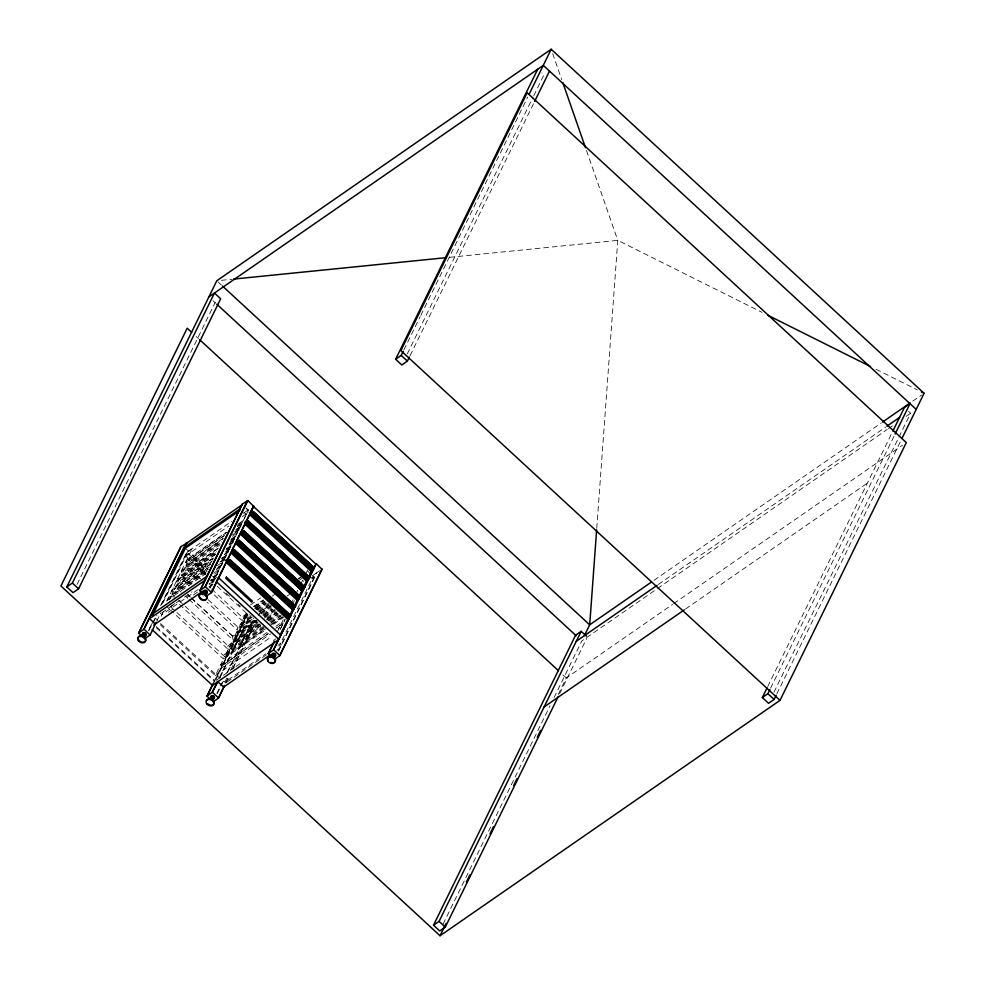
<?xml version="1.0" encoding="UTF-8"?>
<svg xmlns="http://www.w3.org/2000/svg" width="985" height="985" viewBox="0 0 985 985"><rect width="100%" height="100%" fill="white"/><g stroke="black" fill="none" stroke-linecap="round" stroke-linejoin="round"><path stroke-width="0.74" stroke-dasharray="4.92 3.69" d="M596.75 528.317L617.792 240.365L586.506 150.594M77.076 584.364L215.099 302.629M148.501 630.412L151.185 624.921M160.592 605.726L186.793 552.253L192.395 548.374L166.711 601.207M149.966 627.691L151.936 623.665M204.991 574.957L184.897 556.414L186.867 552.388L232.017 521.127M148.944 630.474L155.655 616.77M161.7 604.421L187.236 552.314M152.884 623.505L156.935 615.243M163.005 602.857L185.931 556.069L190.314 553.028L208.118 569.453M156.787 621.042L160.826 612.818M207.096 571.349L170.811 596.479L168.3 601.601L167.118 600.518L168.62 597.464L207.404 570.611M209.276 566.904L172.978 592.034L171.809 590.951L173.298 587.897L212.095 561.044M212.711 558.212L177.669 582.467L176.5 581.384L177.989 578.33L216.786 551.477M217.402 548.645L182.36 572.901L181.178 571.817L182.681 568.764L221.465 541.91M223.336 538.204L187.051 563.334L185.87 562.238L187.372 559.197L226.156 532.331M161.109 616.265L163.411 611.574M174.222 596.184L171.969 594.103L175.49 586.912L211.787 561.782M181.117 592.108L175.49 586.912L179.972 587.626L182.213 589.695L176.66 584.536L180.181 577.345L216.466 552.216M191.385 584.265L181.338 574.969L184.86 567.779L219.901 543.523M200.657 578.897L186.03 565.402L189.551 558.212L227.092 532.208M209.78 587.983L248.516 509.885L210.224 588.045M160.235 624.736L215.37 675.599L223.509 658.99L266.061 629.538M170.602 606.76L224.666 656.613L228.2 649.423L260.729 626.903M178.716 600.333L229.357 647.046L232.879 639.856L257.91 622.532M191.287 598.03L234.048 637.48L237.57 630.289L253.834 619.023M208.192 599.766L238.727 627.913L242.261 620.722L249.759 615.526M211.75 589.165L243.418 618.346L246.361 612.35M213.72 682.273L247.309 613.717M212.514 685.4L247.333 614.061M215.887 679.625L247.58 614.935M219.581 677.311L249.808 615.6M220.258 676.584L249.931 616.031M219.864 677.668L250.239 615.674M216.835 693.452L222.216 682.482M226.919 672.878L253.785 618.038M217.279 693.526L223.324 681.177M228.027 671.585L253.551 619.479M226.772 678.062L224.752 682.174L265.581 653.905M230.81 669.825L255.017 620.402M225.799 682.716L228.483 677.237M232.522 669L256.026 621.018M258.612 615.736L260.594 611.697L269.262 605.689M225.824 683.073L228.508 677.594M233.211 667.99L256.051 621.363M403.899 349.86L420.139 316.714M420.817 315.335L527.714 97.121M407.248 353.935L533.094 97.047M533.771 95.668L543.917 74.959L541.848 73.038M410.117 355.597L533.932 102.859M277.314 631.865L284.197 617.817M291.264 603.399L293.025 599.803M295.956 593.832L297.716 590.237M301.065 583.391L302.555 580.337L303.737 581.421M305.756 573.812L307.677 569.896M280.368 628.873L285.071 619.269M280.257 629.513L285.096 619.627M293.358 602.586L294.355 600.554M278.115 651.023L316.407 572.864L320.999 570.056M278.558 651.085L316.85 572.925M443.102 924.053L549.999 705.839M554.062 697.552L581.803 640.927L656.256 589.387M558.236 694.499L566.338 677.951L672.496 604.445M559.64 693.699L586.703 638.452M767.746 686.496L892.225 432.378M770.602 688.158L895.094 434.04M773.951 692.233L910.62 413.257L908.552 411.348M776.82 693.896L900.635 441.157M243.295 513.308L249.574 508.962M184.897 556.414L228.791 526.015M242.236 516.719L247.592 512.988M238.678 523.663L243.677 520.203M237.114 525.276L243.369 520.954M223.583 536.012L188.541 560.28L187.372 559.197M237.348 526.482L242.347 523.023M185.87 562.238L224.666 535.384M237.176 526.716L242.187 523.257M235.846 529.536L240.857 526.076M205.311 572.741L189.551 558.212L194.033 558.926L223.004 538.857M236.856 529.265L241.904 525.781M186.03 565.402L221.071 541.134M234.836 531.604L241.091 527.27M235.23 532.38L242.741 527.172M232.423 534.855L238.678 530.521M181.178 571.817L220.148 544.73M232.485 536.296L237.656 532.589M231.155 539.115L236.166 535.643M218.313 548.436L189.342 568.493L184.86 567.779L198.367 580.239M230.909 539.718L235.944 536.222M181.338 574.969L216.38 550.713M230.145 541.184L236.4 536.85M230.552 541.947L239.306 535.877M228.988 543.56L235.243 539.226M215.456 554.296L179.159 579.414L177.989 578.33M229.222 544.754L234.221 541.294M176.5 581.384L215.284 554.53M229.049 544.988L236.56 539.792M226.476 548.682L231.475 545.21M213.634 558.002L184.663 578.06L180.181 577.345L189.182 585.656M226.23 549.285L231.266 545.788M176.66 584.536L212.945 559.406M226.71 549.876L230.465 547.278M225.861 551.514L233.371 546.306M225.553 552.253L230.552 548.793M210.765 563.863L174.48 588.981L173.298 587.897M224.531 554.321L229.542 550.861M171.809 590.951L210.605 564.097M224.371 554.555L231.869 549.359M221.785 558.249L228.04 553.915M179.972 587.626L207.687 568.443M221.539 558.852L227.83 554.481M171.969 594.103L208.254 568.973M222.019 559.443L227.03 555.983M219.926 561.942L223.681 559.345M220.862 561.819L224.617 559.221M167.118 600.518L206.087 573.43M217.34 565.624L227.19 558.926M218.35 566.941L223.361 563.482M216.848 568.419L223.152 564.048M216.084 569.884L221.096 566.412M213.671 573.122L219.926 568.788M214.792 574.107L218.547 571.497M170.922 606.378L175.921 602.918M213.462 576.914L219.717 572.593M161.996 612.682L183.198 598.043M184.454 597.169L192.026 591.886M213.302 577.148L222.056 571.091M198.207 589.498L161.922 614.628L160.74 613.544M210.716 580.83L216.971 576.508M168.46 612.251L173.409 608.828M193.331 595.014L198.342 591.542M209.288 583.982L215.9 579.377M208.918 586.888L212.674 584.277M209.288 587.134L213.043 584.536M250.486 604.888L260.557 597.907M253.207 606.822L263.217 599.89M254.425 606.612L263.475 600.357M254.696 607.154L263.451 601.096M247.05 613.593L242.014 617.078L242.261 620.722L212.994 593.733M254.61 608.361L264.682 601.379M272.242 596.147L274.766 594.411M255.866 608.237L264.62 602.18M298.418 578.786L300.918 577.05M246.939 614.541L244.44 616.278L245.61 617.361L249.365 614.751M255.694 608.471L265.199 601.835M298.246 579.008L300.745 577.284M243.418 618.346L249.685 614.012M255.94 609.678L265.95 602.746M256.876 609.555L265.63 603.497M299.415 580.103L301.927 578.367M257.27 610.331L267.28 603.399M251.249 615.859L241.239 622.791L242.421 623.874M258.76 610.663L268.77 603.731M251.175 617.053L237.323 626.645L237.57 630.289L207.182 602.266M258.735 611.82L268.819 604.839M252.431 616.942L239.749 625.844L240.919 626.928L253.44 618.26M259.769 611.981L269.952 604.815M312.565 575.708L316.271 573.135M238.727 627.913L252.492 618.383M260.003 613.187L271.269 605.393M310.915 578.072L313.39 576.36L280.429 643.624L277.955 645.335M260.939 613.064L270.949 606.132M261.087 614.024L271.355 606.895M287.066 596.036L289.541 594.324M311.814 578.897L314.289 577.185L312.368 575.412M254.068 620.23L236.56 632.358L237.73 633.441L256.494 620.452M262.835 614.172L271.589 608.102M188.997 599.372L232.879 639.856L232.632 636.212L255.312 620.513M262.872 615.28L271.688 609.173M264.005 615.256L272.771 609.186M256.334 620.685L235.058 635.411L236.24 636.495L257.504 621.769M263.845 615.49L272.599 609.419M234.048 637.48L256.568 621.892M264.078 616.684L274.089 609.752M265.014 616.573L275.024 609.641M264.165 618.198L275.431 610.404M258.144 623.739L231.869 641.924L233.039 643.008L259.326 624.822M266.91 617.669L275.665 611.599M259.437 623.973L227.954 645.778L228.2 649.423L177.559 602.709M266.997 618.74L277.068 611.771M266.824 619.614L276.847 612.682M260.409 624.182L230.367 644.978L231.549 646.062L261.579 625.266M266.664 619.848L276.674 612.916M229.357 647.046L260.643 625.389M268.154 620.193L278.164 613.261M267.834 620.932L277.844 614M269.496 620.833L278.25 614.763M263.475 626.374L227.178 651.491L228.36 652.575M269.73 622.04L279.74 615.108M263.574 627.433L223.263 655.345L223.509 658.99L171.747 611.242M271.134 622.2L281.205 615.231M264.485 627.691L225.688 654.545L226.858 655.628L265.654 628.775M270.74 623.357L280.91 616.191M224.666 656.613L264.719 628.886M270.974 624.552L282.239 616.758M271.909 624.441L283.175 616.635M273.559 624.33L283.569 617.398M267.095 632.456L220.8 664.518L221.97 665.601L268.277 633.552M275.862 626.398L282.116 622.064L283.286 623.148L275.788 628.344M268.105 633.774L219.31 667.571L220.48 668.655L270.53 633.995M276.871 627.716L280.626 625.118L281.796 626.201L278.041 628.799M215.37 675.599L271.688 636.605M216.306 680.241L234.553 667.485M235.957 666.537L240.906 663.102M273.436 640.558L275.948 638.822M266.492 654.742L225.651 683.011L223.73 681.226M278.866 646.172L281.341 644.461L279.408 642.676M276.883 650.223L279.358 648.512M654.052 580.263L881.193 422.984M912.738 401.141L921.566 395.034M658.362 584.462L885.65 427.084M657.512 588.513L887.177 429.485M888.433 428.623L893.481 425.126M906.101 416.384L912.849 411.705M673.765 603.571L902.519 445.183M685.56 609.001L867.379 483.106M221.366 280.319L232.078 279.248M449.431 257.331L617.792 240.365L762.021 312.368M254.512 606.009L260.754 611.771M170.811 596.479L175.281 597.193M876.022 369.276L917.22 389.851M217.907 281.833L221.293 284.96M213.031 300.721L215.666 303.158M196.224 336.513L198.49 338.594M562.952 674.824L566.338 677.951M246.151 508.038L248.072 509.824M246.004 508.322L247.937 510.095M243.997 512.348L245.954 514.145M311.432 574.55L307.246 570.771M254.807 606.354L260.594 611.697M185.451 548.251L190.277 552.696M214.792 575.622L217.02 577.666M194.033 558.926L206.357 570.29M213.08 576.496L215.321 578.564M186.867 552.388L206.973 570.931M212.551 576.09L215.9 579.18M212.058 578.971L214.311 581.052M185.931 556.069L205.963 574.538M211.529 579.673L213.745 581.729M225.996 593.019L230.441 597.132M238.235 604.322L240.463 606.366M211.049 579.611L212.994 581.409M210.581 580.116L212.809 582.172M217.279 586.297L247.444 614.111M245.93 613.224L247.112 614.308M209.091 583.686L211.012 585.459M182.681 568.764L183.85 569.847M187.913 594.915L190.154 596.996M187.815 594.866L190.056 596.935M191.176 597.969L232.632 636.212M185.623 596.257L187.864 598.338M168.62 597.464L169.789 598.548M166.12 606.046L170.614 610.195M155.371 618.161L157.317 619.971M160.604 623.554L219.593 677.963M156.233 626.583L215.21 681.004M156.406 627.79L214.496 681.374M552.683 53.596L561.77 79.65M203.205 596.085A1.859 1.354 26.1 0 1 202.824 595.802"/><path stroke-width="1.48" d="M596.639 529.856L589.695 624.822L584.437 635.559M273.768 657.574L273.436 656.712M205.336 594.718L205.397 594.09M66.808 586.925L72.373 583.058L214.459 293.037L220.677 298.775L78.591 588.796L73.013 592.65L66.808 586.925L216.774 280.787L551.169 49.25L924.09 393.286L901.989 438.399M141.581 635.965L138.663 632.936L180.981 546.552L186.842 543.252M138.688 633.293L180.981 546.552M138.663 632.936L143.847 629.353L186.165 542.957M143.847 629.353L186.608 543.03M152.441 615.465L185.389 548.189L239.835 510.501M144.475 638.637L150.102 635.116L156.123 622.421M202.861 593.536L199.943 590.508L242.261 504.123L247.888 500.602L253.699 506.29L211.381 592.687L206.185 596.27M199.967 590.865L242.261 504.123M199.943 590.508L205.126 586.925L247.457 500.528M205.126 586.925L247.888 500.602M211.381 592.687L253.674 505.945M226.513 562.854L228.298 561.61L289.344 617.927L287.558 619.159L226.55 562.78L229.037 560.465L290.082 616.782M240.574 534.153L242.359 532.91L303.405 589.227L301.619 590.458L240.574 534.153L243.098 531.765L304.143 588.082M245.265 524.586L247.05 523.343L308.096 579.66L306.31 580.891L245.302 524.512L247.789 522.198L308.834 578.515M249.956 515.007L252.48 512.631L313.525 568.948L311.001 571.325L249.993 514.933L251.741 513.764L312.787 570.081L311.001 571.325M209.916 699.005L206.998 695.989L213.043 683.639M207.022 696.346L212.391 685.375M206.998 695.989L212.181 692.393L217.562 681.423M212.181 692.393L217.993 681.497M213.24 701.751L218.436 698.156L224.457 685.462M218.436 698.156L224.481 685.819M409.44 356.976L407.408 361.113L401.843 364.979L395.625 359.242L537.699 69.221M395.625 359.242L401.203 355.388L403.222 351.239M529.068 94.363L551.169 49.25M534.609 101.48L549.495 71.092M271.195 656.576L268.277 653.56L274.322 641.21M268.302 653.905L273.682 642.934M287.558 619.159L288.026 618.211M292.25 609.592L294.774 607.216L233.728 550.898L231.672 552.326L231.204 553.287L232.989 552.043L294.035 608.361L292.25 609.592L231.241 553.213M235.92 543.646L296.941 600.025L297.372 599.139L294.01 595.95M301.619 590.458L302.087 589.51M306.31 580.891L306.778 579.943M280.257 634.759L288.162 618.629M289.553 615.773L293.505 607.72M294.244 606.206L297.532 599.496M298.935 596.639L302.223 589.929M307.566 579.02L303.614 587.072L301.385 585.016M308.305 577.505L312.257 569.441M268.277 653.56L273.473 649.965L316.222 563.642L322.033 569.342L279.715 655.727L274.532 659.322M273.473 649.965L316.222 563.642M279.715 655.727L322.009 568.985M558.286 696.457L445.294 927.094L439.729 930.948L433.511 925.223L575.585 635.202L581.162 631.336L586.346 636.113M433.511 925.223L439.076 921.357L581.162 631.336M191.718 332.351L187.199 328.19L60.91 585.989L440.049 935.75L446.119 923.339M466.385 881.981L469.759 875.086M490.025 833.729L493.399 826.846M513.665 785.488L517.039 778.593M537.293 737.236L540.679 730.341M776.143 695.275L774.111 699.424L768.546 703.278L762.328 697.54L767.069 687.875M892.841 431.147L904.415 407.519L909.98 403.665L895.094 434.04M762.328 697.54L767.906 693.686L769.925 689.537M780.009 700.36L906.311 442.56L527.172 92.787L400.87 350.586L780.009 700.36L440.049 935.75M312.208 570.98L314.338 567.926L253.293 511.609L251.163 514.663L312.442 570.869L250.424 514.047L256.038 519.329M246.472 524.242L248.602 521.188L309.647 577.505L307.517 580.559L246.472 524.242L248.602 521.188M243.911 530.755L241.781 533.808L243.911 530.755L304.956 587.072L302.826 590.126L241.042 533.193M237.102 543.375L239.22 540.322L300.265 596.639L298.147 599.693L237.102 543.375L239.22 540.322M232.411 552.942L234.541 549.889L295.586 606.206L293.456 609.259L232.411 552.942L234.541 549.889M227.72 562.509L229.85 559.455L290.895 615.773L288.765 618.826L227.72 562.509L229.85 559.455M212.243 700.335L212.341 699.338M208.882 296.904L543.277 65.367L916.198 409.391M186.473 543.314L242.15 504.763M184.49 547.365L240.168 508.802M249.328 512.791L251.409 511.363M244.637 522.37L246.804 520.757L254.623 527.972M225.971 560.465L228.052 559.024L230.281 561.093M225.897 560.637L227.966 559.197L230.207 561.265M151.53 614.628L207.207 576.077M205.225 580.128L149.548 618.678L155.334 624.022M153.734 625.093L202.639 591.222M144.376 634.032L145.558 633.207M296.941 600.025L298.726 598.794L237.68 542.476L235.895 543.72L236.363 542.76L238.407 541.331L299.452 597.649M277.733 640.25L212.514 685.4L152.207 629.76M270.69 654.508L223.669 687.062L217.882 681.718M212.711 697.072L213.905 696.247M274.002 654.643L275.184 653.818M651.528 582.012L589.695 624.822L222.425 285.995M882.449 422.109L910.214 402.89M576.287 641.284L657.093 585.336M886.906 426.209L899.539 417.468M544.139 706.922L684.292 609.875M253.293 511.609L314.338 567.926M309.647 577.505L248.368 521.299M307.517 580.559L246.706 524.131M304.956 587.072L243.677 530.866M302.826 590.126L242.014 533.698M300.265 596.639L238.986 540.433M298.147 599.693L237.336 543.264M295.586 606.206L234.307 549.999M293.456 609.259L232.645 552.831M290.895 615.773L229.616 559.566M288.765 618.826L227.954 562.398M203.636 593.438L204.88 593.499M142.357 635.867L143.342 635.805A1.859 1.354 26.1 0 1 142.837 633.429A1.859 1.354 26.1 0 1 145.669 634.488A1.859 1.354 26.1 0 1 144.142 636.162M271.971 656.478L273.214 656.539M144.364 635.571C146.9 634.537 141.778 632.752 143.354 635.202M210.901 698.808L211.676 698.845M233.617 279.087L446.365 257.639M205.385 593.13C208.266 592.847 203.686 589.929 204.449 592.564M142.394 636.556L143.182 636.766M203.944 594.14L204.695 594.509M272.279 657.192L273.03 657.549M209.731 698.981A1.859 1.354 26.1 0 1 212.268 698.513C215.136 698.907 211.443 695.238 211.393 697.823M767.512 315.101L870.518 366.543M921.344 391.907L924.09 393.286M401.203 355.388L407.408 361.113M767.906 693.686L774.111 699.424M216.799 304.193L576.151 635.719M199.61 339.64L558.446 670.662M315.877 564.06L253.33 506.364L251.36 510.39L255.829 514.515M258.058 516.571L271.466 528.933M274.815 532.023L296.042 551.6M299.391 554.703L313.907 568.086M277.524 539.152L279.777 541.233M289.959 550.615L294.478 554.789M309.167 568.345L311.432 570.438M266.935 539.324L270.284 542.427M274.753 546.552L278.115 549.642M291.535 562.029L296.005 566.153M246.718 520.93L248.946 522.998M267.957 540.531L270.198 542.6M292.57 563.235L295.919 566.326M242.113 530.324L245.462 533.427M252.172 539.62L256.642 543.745M268.954 555.097L271.183 557.153M276.773 562.312L280.134 565.415M293.555 577.789L296.904 580.879M242.027 530.496L245.376 533.599M268.868 555.257L271.109 557.325M293.468 577.961L296.83 581.052M240.611 534.079L301.656 590.397M245.253 547.118L247.494 549.187M253.083 554.346L258.673 559.505M269.853 569.822L272.094 571.879M278.804 578.072L282.153 581.162M294.453 592.514L297.815 595.605M295.5 593.721L297.729 595.777M255.571 560.49L260.065 564.725M272.5 576.2L274.766 578.281M232.731 549.458L236.092 552.56M255.103 570.093L260.693 575.252M271.872 585.57L274.113 587.639M279.703 592.798L284.185 596.922M271.798 585.743L274.027 587.811M235.033 555.528L238.419 558.655M256.506 575.338L261.025 579.512M273.461 590.975L276.859 594.115M232.522 563.161L236.991 567.286M257.122 585.853L262.724 591.012M272.783 600.296L275.024 602.364M281.735 608.558L286.204 612.682M232.435 563.321L234.676 565.39M280.959 635.35L218.411 577.641L216.441 581.679L278.989 639.376M205.57 586.986L211.356 592.33M273.904 650.026L279.691 655.37M144.29 629.415L150.102 635.116M212.625 692.467L218.411 697.799M72.373 583.058L78.591 588.796M439.076 921.357L445.294 927.094M562.78 82.555L585.496 147.701M268.314 660.566A4.125 3.017 26.1 0 1 269.188 656.527A4.125 3.017 26.1 0 1 274.483 657.931A4.125 3.017 26.1 0 1 274.544 662.203M273.768 662.585A4.125 3.017 26.1 0 1 270.801 662.425M271.01 656.552A1.859 1.354 26.1 0 1 273.337 655.973A1.859 1.354 26.1 0 1 274.335 658.152M271.368 656.638A1.859 1.354 26.1 0 1 274.113 658.312M272.316 654.742A1.859 1.354 26.1 0 1 273.448 653.178A1.859 1.354 26.1 0 1 275.677 654.533A1.859 1.354 26.1 0 1 274.544 656.108M272.857 656.429A1.859 1.354 26.1 0 1 272.562 653.991A1.859 1.354 26.1 0 1 275.381 655.357A1.859 1.354 26.1 0 1 273.301 656.65M206.481 700.507A4.125 3.017 26.1 0 1 212.957 700.113A4.125 3.017 26.1 0 1 211.553 705.186M210.544 705.137A4.125 3.017 26.1 0 1 209.522 704.866M208.549 704.386A4.125 3.017 26.1 0 1 207.712 703.758M212.268 698.513A1.859 1.354 26.1 0 1 212.785 700.84M210.507 698.993A1.859 1.354 26.1 0 1 212.822 700.741M211.233 697.552A1.859 1.354 26.1 0 1 211.886 695.644A1.859 1.354 26.1 0 1 214.348 696.838A1.859 1.354 26.1 0 1 213.265 698.537M211.196 698.574A1.859 1.354 26.1 0 1 211.406 696.37A1.859 1.354 26.1 0 1 214.065 697.663A1.859 1.354 26.1 0 1 212.477 699.202M138.257 639.117A4.125 3.017 26.1 0 1 140.769 635.645A4.125 3.017 26.1 0 1 145.743 638.662A4.125 3.017 26.1 0 1 143.219 642.146M142.209 642.085A4.125 3.017 26.1 0 1 141.187 641.814M140.215 641.346A4.125 3.017 26.1 0 1 138.7 639.954M141.397 635.928A1.859 1.354 26.1 0 1 143.933 635.473A1.859 1.354 26.1 0 1 144.45 637.8M141.397 636.199A1.859 1.354 26.1 0 1 144.303 638.379M143.194 634.845A1.859 1.354 26.1 0 1 143.17 632.739A1.859 1.354 26.1 0 1 145.78 633.429A1.859 1.354 26.1 0 1 145.349 635.411M199.536 596.688A4.125 3.017 26.1 0 1 204.092 593.536A4.125 3.017 26.1 0 1 206.21 599.163M205.434 599.545A4.125 3.017 26.1 0 1 204.498 599.705M203.489 599.656A4.125 3.017 26.1 0 1 202.467 599.385M201.494 598.917A4.125 3.017 26.1 0 1 199.98 597.513M202.676 593.499A1.859 1.354 26.1 0 1 205.212 593.044A1.859 1.354 26.1 0 1 205.73 595.371A1.859 1.354 26.1 0 0 203.452 593.524M204.474 592.416A1.859 1.354 26.1 0 1 204.572 590.261A1.859 1.354 26.1 0 1 207.219 591.246A1.859 1.354 26.1 0 1 206.21 593.056M204.523 593.389A1.859 1.354 26.1 0 1 204.117 591A1.859 1.354 26.1 0 1 206.948 592.059A1.859 1.354 26.1 0 1 205.422 593.721M272.648 654.951C274.039 658.448 275.689 653.117 272.648 654.951M226.39 577.099L225.811 578.281L251.754 602.217L252.332 601.035L226.39 577.099M267.969 661.28A4.125 3.017 26.1 0 0 274.766 662.363A4.125 3.017 26.1 0 0 271.047 657.032A4.125 3.017 26.1 0 0 267.969 661.28M206.678 703.721A4.125 3.017 26.1 0 0 213.486 704.804A4.125 3.017 26.1 0 0 209.768 699.461A4.125 3.017 26.1 0 0 206.678 703.721M138.343 640.669A4.125 3.017 26.1 0 0 145.152 641.752A4.125 3.017 26.1 0 0 141.434 636.421A4.125 3.017 26.1 0 0 138.343 640.669M199.623 598.24A4.125 3.017 26.1 0 0 206.431 599.323A4.125 3.017 26.1 0 0 202.713 593.992A4.125 3.017 26.1 0 0 199.623 598.24"/></g></svg>
